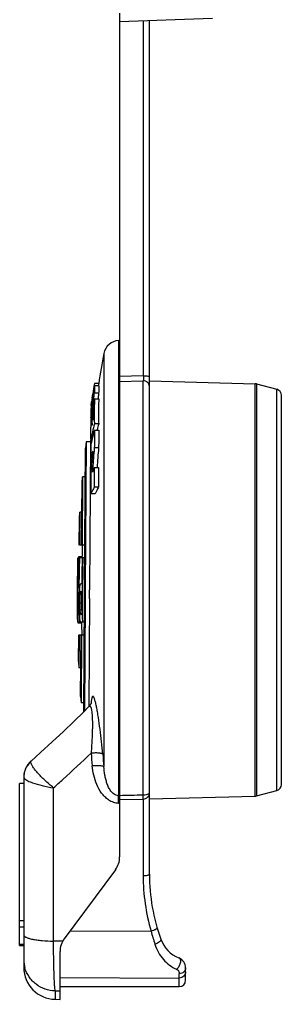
# Model space of a CAD drawing. Header units: millimetres. Extents: x 0 to 420, y 0 to 297.
# Drawn here: x 192.7 to 211.1, y 137.5 to 206.5 of the extents above; entities that cross this region are included whole.
import ezdxf

# ---------------------------------------------------------------- set-up
doc = ezdxf.new("R2010")
doc.units = ezdxf.units.MM
doc.header["$LTSCALE"] = 23.1
doc.layers.get('0').update_dxf_attribs({"linetype": 'CONTINUOUS'})
doc.layers.add('_24_IMPORT', color=7, linetype='CONTINUOUS')

msp = doc.modelspace()

# ---------------------------------------------------------------- linework, layer by layer
at = {"color": 7}
for p, q in [((192.95, 152.731), (192.65, 152.731)), ((192.65, 141.338), (192.65, 152.731)), ((192.65, 141.338), (192.95, 141.338))]:
    msp.add_line(p, q, dxfattribs=at)
at = {"color": 9}
for p, q in [((192.65, 143.099), (192.95, 143.099)), ((192.65, 142.651), (192.95, 142.651)), ((192.65, 141.428), (192.95, 141.428))]:
    msp.add_line(p, q, dxfattribs=at)
at = {"layer": '_24_IMPORT', "color": 7}
for p, q in [((199.7, 255.368), (199.7, 147.559)), ((199.7, 206.317), (206.249, 206.546)), ((201.8, 146.355), (201.8, 206.391)), ((199.622, 183.89), (199.7, 183.896)), ((197.891, 180.676), (197.802, 180.11)), ((197.922, 180.866), (197.884, 180.635)), ((198.224, 180.692), (197.92, 180.692)), ((197.922, 180.867), (197.922, 180.866)), ((198.226, 180.866), (197.922, 180.866)), ((198.226, 180.867), (198.198, 180.696)), ((198.22, 180.832), (198.199, 180.696)), ((198.226, 180.867), (198.22, 180.832)), ((201.8, 181.043), (209.247, 180.848)), ((209.352, 180.833), (210.766, 180.454)), ((197.802, 180.11), (197.746, 179.738)), ((197.768, 179.859), (197.812, 180.138)), ((197.815, 180.019), (197.779, 179.795)), ((197.82, 180.188), (197.812, 180.138)), ((197.854, 180.019), (197.815, 180.019)), ((211.1, 152.666), (211.1, 180.019)), ((197.685, 179.309), (197.726, 179.583)), ((197.685, 178.937), (197.727, 179.198)), ((197.685, 179.193), (197.727, 179.193)), ((197.735, 179.661), (197.715, 179.526)), ((197.749, 179.603), (197.725, 179.449)), ((197.746, 179.729), (197.735, 179.661)), ((197.81, 179.334), (197.789, 179.212)), ((197.793, 179.594), (197.815, 179.726)), ((197.857, 179.334), (197.81, 179.334)), ((197.924, 179.772), (198.228, 179.772)), ((197.683, 178.418), (197.724, 178.649)), ((197.713, 179.107), (197.685, 179.107)), ((197.746, 178.97), (197.685, 178.611)), ((197.685, 178.611), (197.717, 178.611)), ((197.687, 179.177), (197.686, 179.133)), ((197.695, 179.106), (197.686, 179.048)), ((197.686, 179.048), (197.703, 179.048)), ((197.686, 178.973), (197.686, 178.943)), ((197.745, 178.631), (197.744, 178.492)), ((197.745, 178.766), (197.775, 178.766)), ((197.822, 178.677), (197.821, 178.548)), ((197.823, 179.058), (197.822, 178.677)), ((197.823, 179.058), (197.851, 179.058)), ((197.775, 178.19), (197.773, 178.437)), ((197.775, 178.062), (197.775, 178.19)), ((197.917, 178.319), (197.917, 178.286)), ((197.917, 178.288), (197.92, 178.016)), ((198.224, 178.016), (197.92, 178.016)), ((197.92, 177.585), (198.224, 177.585)), ((198.128, 177.607), (198.123, 177.585)), ((197.347, 176.768), (197.28, 166.343)), ((197.347, 176.768), (197.295, 176.318)), ((197.649, 176.768), (197.347, 176.768)), ((197.649, 176.768), (197.582, 166.343)), ((197.681, 177.035), (197.649, 176.768)), ((197.762, 176.947), (197.682, 176.947)), ((197.231, 166.343), (197.295, 176.318)), ((198.22, 176.326), (197.916, 176.326)), ((197.679, 175.645), (197.766, 175.645)), ((197.7, 174.877), (197.677, 174.586)), ((197.779, 174.619), (197.8, 174.675)), ((197.913, 174.957), (198.217, 174.957)), ((197.021, 169.493), (197.049, 173.843)), ((197.049, 173.843), (197.089, 174.293)), ((197.089, 174.293), (197.058, 169.493)), ((197.282, 174.293), (197.089, 174.293)), ((197.976, 173.092), (197.673, 173.092)), ((198.214, 173.581), (197.91, 173.581)), ((196.868, 171.368), (196.896, 171.818)), ((196.896, 171.818), (196.881, 169.493)), ((197.036, 171.818), (196.896, 171.818)), ((196.856, 169.493), (196.868, 171.368)), ((197.021, 169.493), (196.881, 169.493)), ((197.252, 169.493), (197.058, 169.493)), ((197.075, 169.49), (197.072, 169.43)), ((196.847, 168.593), (196.772, 168.593)), ((197.043, 168.669), (196.809, 168.669)), ((197.246, 168.593), (196.87, 168.593)), ((196.771, 166.632), (196.773, 166.619)), ((196.95, 166.232), (197.022, 166.232)), ((197.027, 166.763), (196.955, 166.763)), ((197.022, 166.232), (197.022, 166.143)), ((196.762, 166.079), (196.804, 166.079)), ((197.176, 157.765), (197.228, 165.743)), ((197.276, 165.621), (197.226, 157.821)), ((197.277, 165.743), (197.276, 165.621)), ((197.578, 165.743), (197.53, 158.133)), ((196.723, 164.093), (196.928, 164.093)), ((196.81, 164.59), (196.764, 164.59)), ((197.028, 164.624), (196.956, 164.624)), ((196.967, 164.093), (197.217, 164.093)), ((197.014, 164.016), (196.775, 164.016)), ((196.804, 161.318), (196.816, 163.193)), ((196.841, 163.193), (196.826, 160.868)), ((196.841, 163.193), (196.981, 163.193)), ((196.953, 158.843), (196.981, 163.193)), ((197.018, 163.193), (196.987, 158.393)), ((197.018, 163.193), (197.211, 163.193)), ((197.034, 163.224), (197.035, 163.194)), ((196.804, 161.318), (196.826, 160.868)), ((196.966, 160.868), (196.826, 160.868)), ((196.953, 158.843), (196.987, 158.393)), ((197.181, 158.393), (196.987, 158.393)), ((197.536, 158.133), (197.539, 158.136)), ((194.954, 155.656), (194.124, 154.902)), ((194.124, 154.902), (193.46, 154.31)), ((193.127, 153.896), (193.051, 153.73)), ((193.222, 154.051), (193.127, 153.896)), ((193.335, 154.193), (193.222, 154.051)), ((193.456, 154.313), (193.335, 154.193)), ((193.459, 154.309), (193.46, 154.31)), ((192.962, 153.376), (192.95, 153.19)), ((192.95, 153.186), (192.95, 153.19)), ((192.95, 153.176), (192.95, 139.798)), ((192.996, 153.559), (192.961, 153.374)), ((201.8, 152.051), (201.8, 152.056)), ((201.8, 152.056), (201.8, 152.054)), ((201.799, 152.036), (201.8, 152.051)), ((201.8, 151.642), (209.247, 151.837)), ((209.352, 151.852), (210.766, 152.231)), ((199.405, 146.665), (195.795, 141.802)), ((195.5, 137.543), (195.5, 140.908)), ((204.35, 138.893), (204.35, 139.76)), ((195.5, 138.443), (203.9, 138.443)), ((195.161, 137.548), (195.5, 137.543))]:
    msp.add_line(p, q, dxfattribs=at)
at = {"layer": '_24_IMPORT', "color": 9}
for p, q in [((201.389, 181.406), (201.389, 206.376)), ((199.622, 183.89), (199.622, 151.869)), ((198.594, 182.974), (198.594, 153.919)), ((201.389, 181.406), (199.7, 181.357)), ((199.7, 181.002), (201.362, 181.047)), ((201.362, 151.912), (201.362, 181.047)), ((209.247, 151.837), (209.247, 180.848)), ((209.352, 180.833), (209.352, 151.852)), ((198.22, 180.178), (197.916, 180.178)), ((210.766, 152.231), (210.766, 180.454)), ((196.761, 167.656), (196.823, 167.656)), ((196.812, 167.038), (196.761, 167.038)), ((196.81, 166.737), (196.766, 166.737)), ((196.807, 166.619), (196.773, 166.619)), ((196.804, 165.726), (196.736, 165.726)), ((196.804, 165.996), (196.744, 165.996)), ((197.022, 165.412), (196.891, 165.412)), ((197.022, 166.017), (196.904, 166.017)), ((196.804, 165.32), (196.734, 165.32)), ((196.807, 164.796), (196.743, 164.796)), ((197.024, 164.931), (196.902, 164.931)), ((197.028, 164.666), (196.924, 164.666)), ((195.043, 141.641), (195.043, 152.424)), ((199.7, 151.597), (201.359, 151.637)), ((201.359, 151.637), (201.358, 146.247)), ((201.8, 152.054), (201.798, 152.044)), ((199.622, 151.354), (199.7, 151.351)), ((196.211, 142.361), (201.917, 142.338)), ((195.69, 141.639), (195.043, 141.641)), ((195.5, 139.088), (203.9, 139.047)), ((203.9, 138.443), (203.9, 139.047)), ((195.161, 138.135), (195.5, 138.135)), ((195.161, 138.135), (195.161, 137.548))]:
    msp.add_line(p, q, dxfattribs=at)
at = {"layer": '_24_IMPORT', "color": 7}
for points in [[(197.536, 158.133), (197.174, 157.771), (196.479, 157.091)], [(197.715, 158.427), (197.716, 158.432), (197.713, 158.421), (197.704, 158.395), (197.686, 158.353), (197.658, 158.3), (197.618, 158.239), (197.562, 158.169), (197.535, 158.14)], [(196.479, 157.091), (195.739, 156.385), (194.954, 155.656)], [(193.456, 154.313), (193.344, 154.203), (193.229, 154.061), (193.131, 153.904), (193.053, 153.736), (192.995, 153.555)]]:
    msp.add_lwpolyline(points, dxfattribs=at)
for centre, radius, start, end in [((199.7, 182.768), 1.125, 94, 169.42843), ((290.928, 165.742), 93.928, 169.42846, 170.73373), ((209.236, 180.398), 0.45, 75, 88.5), ((191.994, 180.493), 5.931, 356.95634, 357.46481), ((210.65, 180.019), 0.45, 0, 75), ((284.901, 166.5), 88.153, 171.50279, 171.63543), ((278.712, 166.84), 81.963, 171.15093, 171.33194), ((283.633, 166.587), 86.885, 171.21324, 171.39766), ((272.316, 167.055), 75.571, 170.44937, 170.75331), ((265.603, 167.261), 68.859, 170.00468, 170.20919), ((278.737, 166.836), 81.988, 170.90564, 171.04162), ((195.028, 180.211), 2.829, 350.13437, 350.51769), ((189.552, 180.768), 8.383, 351.55858, 352.4652), ((255.867, 168.221), 59.082, 168.72586, 169.06576), ((187.085, 181.098), 10.872, 352.4458, 353.48809), ((243.604, 178.795), 45.69, 179.49508, 179.66906), ((241.436, 178.819), 43.522, 179.12163, 179.50253), ((235.427, 178.916), 37.513, 178.69147, 179.12762), ((237.997, 178.866), 39.779, 178.69397, 179.54643), ((196.42, 179.165), 1.267, 357.3994, 358.57784), ((180.145, 178.834), 17.541, 0.17096, 0.33639), ((217.921, 178.727), 20.236, 180.32719, 180.46601), ((184.965, 179.035), 12.721, 359.71925, 0.05604), ((226.403, 178.798), 28.718, 180.46939, 180.69351), ((260.076, 178.021), 62.334, 179.56697, 179.82287), ((165.77, 178.839), 31.975, 359.62678, 359.86832), ((221.035, 178.532), 23.262, 179.6329, 180.2338), ((217.92, 178.542), 20.147, 179.25144, 179.60314), ((254.596, 168.082), 57.824, 169.05742, 169.31265), ((228.862, 178.734), 31.013, 179.5839, 180.22361), ((226.684, 178.725), 28.835, 180.22314, 180.59128), ((240.746, 178.811), 42.832, 179.66888, 179.87167), ((237.31, 178.818), 39.396, 179.87067, 180.29515), ((246.515, 178.881), 48.601, 180.31285, 180.66155), ((235.399, 177.829), 37.72, 179.71061, 180.0657), ((229.547, 177.842), 31.869, 179.30224, 179.68001), ((243.791, 177.677), 46.113, 179.07954, 179.31272), ((201.748, 178.431), 4.061, 179.72695, 179.89491), ((230.625, 178.157), 32.883, 179.90212, 180.43681), ((245.312, 168.177), 48.554, 168.25288, 168.44023), ((230.35, 170.196), 33.36, 166.44133, 167.41151), ((248.614, 167.752), 51.874, 168.12395, 168.28552), ((231.912, 169.87), 34.659, 166.40576, 167.10148), ((234.211, 168.256), 37.471, 165.58387, 167.12931), ((386.933, 176.013), 189.253, 179.82144, 180.01616), ((225.681, 168.273), 28.956, 164.3045, 165.25121), ((149.306, 175.98), 48.374, 359.6022, 359.97563), ((290.086, 168.046), 92.54, 174.8666, 175.7571), ((289.596, 168.087), 91.746, 174.8477, 175.7059), ((535.864, 173.092), 338.191, 179.74693, 180.00002), ((315.355, 166.165), 117.879, 175.75387, 175.88736), ((213.189, 168.694), 16.509, 157.70744, 158.76187), ((290.925, 165.743), 93.925, 177.75027, 178.26119), ((290.925, 165.743), 94.217, 178.26657, 181.00346), ((290.925, 165.743), 94.122, 178.26482, 179.48152), ((290.925, 165.743), 94.098, 178.26439, 181.00473), ((290.925, 165.743), 93.904, 178.26079, 179.37731), ((290.925, 165.743), 93.863, 178.26004, 181.00724), ((250.538, 167.369), 53.778, 179.69425, 180.25475), ((235.257, 167.191), 38.514, 179.73739, 180.2254), ((227.372, 167.163), 30.629, 180.23113, 180.41142), ((219.905, 167.103), 23.162, 180.39493, 180.82274), ((237.067, 167.325), 40.307, 180.27733, 180.40903), ((214.992, 165.723), 18.269, 178.73012, 178.87993), ((210.676, 165.819), 13.952, 178.53979, 178.73102), ((197.955, 166.368), 1.217, 173.79108, 174.73848), ((204.524, 166.883), 7.779, 180.82883, 181.1249), ((197.578, 166.409), 0.838, 172.57999, 173.80351), ((204.391, 166.881), 7.646, 181.12621, 181.41607), ((204.296, 166.878), 7.551, 181.41458, 181.98108), ((204.428, 166.882), 7.683, 181.97969, 182.2491), ((204.509, 166.886), 7.764, 182.25018, 182.51383), ((200.7, 166.87), 3.937, 181.45492, 181.94887), ((201.451, 166.897), 4.688, 181.96623, 182.24114), ((197.522, 166.699), 0.754, 184.17468, 185.11121), ((210.709, 165.676), 13.846, 177.35969, 178.53029), ((207.124, 165.832), 10.258, 177.01486, 177.30586), ((290.925, 165.743), 93.904, 179.75583, 180.68276), ((220.24, 165.627), 23.517, 178.89591, 179.32961), ((214.81, 165.471), 18.076, 179.1926, 179.58578), ((219.206, 165.438), 22.472, 179.58266, 180.11263), ((209.512, 165.546), 12.778, 178.92932, 179.19436), ((206.118, 165.61), 9.383, 178.60807, 178.93629), ((199.581, 165.817), 2.842, 176.98669, 177.71218), ((198.362, 165.882), 1.622, 175.99335, 177.04699), ((290.925, 165.743), 94.122, 179.79545, 180.70173), ((201.189, 165.752), 4.293, 176.45128, 177.43884), ((199.252, 165.873), 2.353, 175.35301, 176.48206), ((228.093, 165.358), 31.37, 180.91968, 181.30547), ((223.133, 165.439), 26.399, 180.09842, 180.2575), ((222.96, 165.437), 26.226, 180.25455, 180.482), ((218.315, 165.396), 21.581, 180.47773, 180.98146), ((212.703, 165.316), 15.839, 181.93635, 182.25917), ((203.021, 165.205), 6.126, 182.56599, 183.17579), ((222.618, 165.234), 25.894, 181.30763, 181.43148), ((290.926, 165.743), 93.926, 181.00658, 181.53637), ((210.65, 152.666), 0.45, 285, 360), ((209.236, 152.287), 0.45, 271.5, 285), ((198.2, 147.559), 1.5, 323.41985, 360), ((215.3, 146.355), 13.5, 180, 199.79778), ((197, 140.908), 1.5, 143.42031, 179.9972), ((204.715, 142.545), 2.25, 199.79778, 248.18271), ((203.6, 139.76), 0.75, 360, 68.18271), ((195.2, 139.798), 2.25, 180, 269), ((203.9, 138.893), 0.45, 270, 360)]:
    msp.add_arc(centre, radius, start, end, dxfattribs=at)
at = {"layer": '_24_IMPORT', "color": 9}
for centre, radius, start, end in [((201.808, 158.055), 4.132, 174.76602, 175.75646), ((286.959, 163.133), 89.655, 185.29371, 185.86161), ((286.951, 162.99), 88.821, 185.29367, 185.86157), ((194.42, 153.154), 1.476, 131.81783, 139.74972), ((194.375, 153.175), 1.425, 171.86077, 179.42435), ((194.358, 153.176), 1.408, 179.44036, 179.99991), ((195.185, 151.701), 4.44, 1.26226, 2.16377), ((192.723, 151.646), 6.902, 359.9241, 1.2699), ((189.166, 151.64), 10.459, 358.97054, 359.98447), ((201.356, 152.09), 0.456, 313.70221, 320.58888), ((186.838, 151.674), 12.788, 358.56431, 359.0044), ((215.308, 146.247), 13.95, 180.0001, 196.27328), ((218.283, 146.618), 16.916, 194.65453, 197.85674), ((195.053, 140.339), 2.103, 180.02716, 187.67281), ((195.121, 140.348), 2.172, 187.67549, 195.1547), ((123.2, 139.702), 80.702, 359.5348, 359.74991)]:
    msp.add_arc(centre, radius, start, end, dxfattribs=at)
for points, knots in [([(201.389, 181.406), (201.387, 181.338), (201.38, 181.218), (201.369, 181.098), (201.362, 181.047)], [0, 0, 0, 0, 0.570787, 1, 1, 1, 1]), ([(201.389, 181.406), (201.442, 181.405), (201.541, 181.401), (201.667, 181.387), (201.75, 181.368), (201.79, 181.35), (201.8, 181.337), (201.8, 181.332)], [0, 0, 0, 0, 0.374774, 0.688771, 0.90065, 0.962923, 1, 1, 1, 1]), ([(201.8, 180.667), (201.8, 180.716), (201.775, 180.818), (201.677, 180.943), (201.531, 181.025), (201.419, 181.046), (201.362, 181.047)], [0, 0, 0, 0, 0.23066, 0.47284, 0.730983, 1, 1, 1, 1]), ([(198.509, 154.795), (198.482, 155.087), (198.423, 155.671), (198.324, 156.532), (198.229, 157.228), (198.144, 157.747), (198.081, 158.086), (198.027, 158.339), (197.982, 158.513), (197.951, 158.618), (197.922, 158.705), (197.893, 158.772), (197.866, 158.818), (197.84, 158.847), (197.809, 158.856), (197.783, 158.837), (197.764, 158.804), (197.746, 158.757), (197.73, 158.695), (197.715, 158.619), (197.703, 158.53), (197.696, 158.466), (197.693, 158.432)], [0, 0, 0, 0, 0.191255, 0.382568, 0.565267, 0.6495, 0.725428, 0.790467, 0.81811, 0.842084, 0.8621, 0.877915, 0.889469, 0.897286, 0.902698, 0.908381, 0.916411, 0.927391, 0.941376, 0.958257, 0.977864, 1, 1, 1, 1]), ([(197.539, 158.136), (197.547, 158.144), (197.563, 158.157), (197.589, 158.168), (197.617, 158.165), (197.641, 158.145), (197.661, 158.113), (197.679, 158.068), (197.696, 158.01), (197.717, 157.909), (197.738, 157.756), (197.757, 157.548), (197.771, 157.314), (197.78, 157.062), (197.782, 156.798), (197.775, 156.433), (197.757, 155.971), (197.727, 155.416), (197.701, 155.045), (197.686, 154.861)], [0, 0, 0, 0, 0.009702, 0.017646, 0.024795, 0.032967, 0.043755, 0.057846, 0.075483, 0.09664, 0.148425, 0.210605, 0.280113, 0.354441, 0.432041, 0.511746, 0.674257, 0.837928, 1, 1, 1, 1]), ([(195.043, 152.424), (195.267, 152.624), (196.159, 153.424), (197.038, 154.239), (197.686, 154.861)], [0, 0, 0, 0, 0.250111, 1, 1, 1, 1]), ([(198.509, 154.795), (198.499, 154.806), (198.467, 154.823), (198.407, 154.842), (198.325, 154.857), (198.18, 154.873), (197.964, 154.877), (197.783, 154.869), (197.686, 154.861)], [0, 0, 0, 0, 0.051621, 0.127257, 0.226978, 0.349314, 0.650902, 1, 1, 1, 1]), ([(193.294, 154.108), (193.206, 154.005), (193.06, 153.774), (192.983, 153.51), (192.964, 153.377)], [0, 0, 0, 0, 0.50128, 1, 1, 1, 1]), ([(195.043, 152.424), (194.834, 152.595), (194.533, 152.857), (194.162, 153.218), (193.919, 153.476), (193.716, 153.715), (193.564, 153.927), (193.476, 154.084), (193.441, 154.19), (193.435, 154.235), (193.436, 154.254)], [0, 0, 0, 0, 0.327919, 0.484394, 0.629564, 0.758086, 0.864953, 0.945914, 0.976211, 1, 1, 1, 1]), ([(193.436, 154.254), (193.437, 154.267), (193.44, 154.288), (193.45, 154.307), (193.456, 154.313)], [0, 0, 0, 0, 0.590806, 1, 1, 1, 1]), ([(197.772, 153.977), (197.869, 153.985), (198.05, 153.995), (198.266, 153.993), (198.411, 153.979), (198.492, 153.965), (198.553, 153.947), (198.585, 153.929), (198.594, 153.919)], [0, 0, 0, 0, 0.349544, 0.651288, 0.773583, 0.873182, 0.948624, 1, 1, 1, 1]), ([(198.925, 151.584), (198.828, 151.646), (198.646, 151.791), (198.346, 152.139), (198.071, 152.646), (197.867, 153.3), (197.795, 153.751), (197.772, 153.977)], [0, 0, 0, 0, 0.126537, 0.25189, 0.501906, 0.751234, 1, 1, 1, 1]), ([(199.622, 151.869), (199.567, 151.872), (199.459, 151.892), (199.313, 151.967), (199.189, 152.07), (199.05, 152.227), (198.918, 152.45), (198.804, 152.735), (198.721, 153.026), (198.641, 153.42), (198.608, 153.719), (198.594, 153.919)], [0, 0, 0, 0, 0.066583, 0.132451, 0.197497, 0.261589, 0.387295, 0.511036, 0.633807, 0.756122, 1, 1, 1, 1]), ([(192.95, 153.176), (192.95, 153.171), (192.952, 153.151), (192.96, 153.131), (192.968, 153.118)], [0, 0, 0, 0, 0.231179, 1, 1, 1, 1]), ([(192.968, 153.118), (192.971, 153.112), (192.986, 153.089), (193.005, 153.069), (193.02, 153.055)], [0, 0, 0, 0, 0.223258, 1, 1, 1, 1]), ([(193.02, 153.055), (193.047, 153.03), (193.114, 152.98), (193.29, 152.882), (193.444, 152.821), (193.555, 152.781)], [0, 0, 0, 0, 0.183197, 0.412975, 1, 1, 1, 1]), ([(193.555, 152.781), (193.779, 152.7), (194.272, 152.564), (194.774, 152.467), (195.043, 152.424)], [0, 0, 0, 0, 0.466486, 1, 1, 1, 1]), ([(201.358, 151.637), (201.357, 151.663), (201.355, 151.754), (201.354, 151.846), (201.353, 151.911)], [0, 0, 0, 0, 0.28356, 1, 1, 1, 1]), ([(201.359, 151.637), (201.418, 151.638), (201.533, 151.661), (201.631, 151.724), (201.671, 151.761)], [0, 0, 0, 0, 0.520351, 1, 1, 1, 1]), ([(201.719, 151.973), (201.672, 151.952), (201.553, 151.922), (201.432, 151.913), (201.362, 151.911)], [0, 0, 0, 0, 0.424582, 1, 1, 1, 1]), ([(201.708, 151.801), (201.736, 151.835), (201.78, 151.91), (201.797, 151.994), (201.799, 152.036)], [0, 0, 0, 0, 0.511122, 1, 1, 1, 1]), ([(201.798, 152.044), (201.794, 152.03), (201.77, 152), (201.738, 151.982), (201.719, 151.973)], [0, 0, 0, 0, 0.404869, 1, 1, 1, 1]), ([(198.925, 151.584), (199.03, 151.517), (199.253, 151.407), (199.499, 151.358), (199.622, 151.354)], [0, 0, 0, 0, 0.502516, 1, 1, 1, 1]), ([(201.358, 146.247), (201.414, 146.247), (201.52, 146.253), (201.624, 146.268), (201.671, 146.28)], [0, 0, 0, 0, 0.539069, 1, 1, 1, 1]), ([(201.671, 146.28), (201.689, 146.284), (201.723, 146.294), (201.768, 146.313), (201.8, 146.337), (201.8, 146.355)], [0, 0, 0, 0, 0.367909, 0.65619, 1, 1, 1, 1]), ([(192.95, 142.07), (192.95, 142.056), (192.959, 142.025), (192.992, 141.985), (193.043, 141.946), (193.112, 141.909), (193.199, 141.873), (193.347, 141.823), (193.468, 141.795), (193.554, 141.777)], [0, 0, 0, 0, 0.059242, 0.130644, 0.220844, 0.332519, 0.466512, 0.622777, 1, 1, 1, 1]), ([(202.341, 142.572), (202.346, 142.554), (202.319, 142.52), (202.278, 142.488), (202.225, 142.456), (202.16, 142.425), (202.057, 142.382), (201.974, 142.354), (201.917, 142.338)], [0, 0, 0, 0, 0.111799, 0.207568, 0.329958, 0.476416, 0.641322, 1, 1, 1, 1]), ([(193.554, 141.777), (193.659, 141.756), (193.884, 141.719), (194.38, 141.664), (194.772, 141.645), (195.043, 141.641)], [0, 0, 0, 0, 0.21378, 0.457409, 1, 1, 1, 1]), ([(195.161, 138.135), (195.151, 138.195), (195.135, 138.344), (195.115, 138.611), (195.097, 138.961), (195.074, 139.571), (195.053, 140.473), (195.045, 141.232), (195.043, 141.641)], [0, 0, 0, 0, 0.051492, 0.128414, 0.228659, 0.351218, 0.649972, 1, 1, 1, 1]), ([(202.598, 141.783), (202.603, 141.77), (202.605, 141.738), (202.587, 141.69), (202.552, 141.64), (202.479, 141.57), (202.355, 141.494), (202.242, 141.449), (202.181, 141.431)], [0, 0, 0, 0, 0.071807, 0.156158, 0.258884, 0.381084, 0.674809, 1, 1, 1, 1]), ([(202.181, 141.431), (202.247, 141.226), (202.416, 140.84), (202.77, 140.339), (203.203, 139.936), (203.539, 139.738), (203.715, 139.66)], [0, 0, 0, 0, 0.268468, 0.519439, 0.759842, 1, 1, 1, 1]), ([(203.879, 140.456), (203.901, 140.447), (203.943, 140.408), (203.975, 140.323), (203.985, 140.216), (203.97, 140.093), (203.931, 139.966), (203.873, 139.845), (203.802, 139.74), (203.745, 139.682), (203.715, 139.66)], [0, 0, 0, 0, 0.079752, 0.176894, 0.295527, 0.433273, 0.582997, 0.733838, 0.875868, 1, 1, 1, 1]), ([(195.161, 138.135), (194.919, 138.139), (194.435, 138.228), (193.894, 138.518), (193.535, 138.841), (193.238, 139.218), (193.087, 139.551), (193.025, 139.781)], [0, 0, 0, 0, 0.251712, 0.502576, 0.627615, 0.752279, 1, 1, 1, 1]), ([(203.715, 139.66), (203.751, 139.643), (203.813, 139.599), (203.883, 139.492), (203.902, 139.404), (203.902, 139.35)], [0, 0, 0, 0, 0.318489, 0.577655, 1, 1, 1, 1]), ([(204.35, 139.487), (204.35, 139.43), (204.326, 139.314), (204.226, 139.167), (204.076, 139.071), (203.958, 139.047), (203.9, 139.047)], [0, 0, 0, 0, 0.24747, 0.496415, 0.747481, 1, 1, 1, 1]), ([(204.35, 139.76), (204.35, 139.706), (204.325, 139.597), (204.225, 139.461), (204.076, 139.372), (203.96, 139.35), (203.902, 139.35)], [0, 0, 0, 0, 0.239102, 0.484652, 0.739268, 1, 1, 1, 1])]:
    msp.add_open_spline(points, degree=3, knots=knots, dxfattribs=at)
at = {"layer": '_24_IMPORT', "color": 7}
for points, knots in [([(197.884, 180.567), (197.88, 180.543), (197.857, 180.417), (197.836, 180.291), (197.82, 180.188)], [0, 0, 0, 0, 0.189677, 1, 1, 1, 1]), ([(197.898, 180.633), (197.897, 180.63), (197.892, 180.607), (197.888, 180.585), (197.884, 180.567)], [0, 0, 0, 0, 0.170048, 1, 1, 1, 1]), ([(197.898, 180.633), (197.9, 180.642), (197.904, 180.657), (197.91, 180.676), (197.914, 180.686), (197.918, 180.692), (197.92, 180.692)], [0, 0, 0, 0, 0.426864, 0.729368, 0.914974, 1, 1, 1, 1]), ([(197.92, 180.692), (197.921, 180.692), (197.924, 180.688), (197.926, 180.676), (197.929, 180.65), (197.93, 180.609), (197.93, 180.554), (197.928, 180.487), (197.925, 180.378), (197.922, 180.291), (197.919, 180.231)], [0, 0, 0, 0, 0.008085, 0.024019, 0.082273, 0.173342, 0.293447, 0.43896, 0.607018, 1, 1, 1, 1]), ([(198.224, 180.692), (198.225, 180.692), (198.228, 180.688), (198.231, 180.675), (198.233, 180.645), (198.234, 180.599), (198.233, 180.538), (198.232, 180.464), (198.227, 180.342), (198.224, 180.246), (198.22, 180.178)], [0, 0, 0, 0, 0.007889, 0.023862, 0.082424, 0.17373, 0.29373, 0.438654, 0.605586, 1, 1, 1, 1]), ([(197.815, 180.019), (197.821, 180.052), (197.829, 180.098), (197.839, 180.154), (197.845, 180.183), (197.85, 180.204), (197.854, 180.218), (197.857, 180.227), (197.859, 180.231), (197.86, 180.232)], [0, 0, 0, 0, 0.465788, 0.640322, 0.775416, 0.873932, 0.94075, 0.981051, 1, 1, 1, 1]), ([(197.864, 180.171), (197.865, 180.155), (197.862, 180.109), (197.855, 180.024), (197.841, 179.899), (197.828, 179.802), (197.818, 179.745)], [0, 0, 0, 0, 0.118163, 0.316725, 0.596582, 1, 1, 1, 1]), ([(197.861, 180.232), (197.862, 180.232), (197.864, 180.223), (197.864, 180.213), (197.865, 180.194), (197.864, 180.18), (197.864, 180.171)], [0, 0, 0, 0, 0.085686, 0.292694, 0.602759, 1, 1, 1, 1]), ([(197.887, 179.865), (197.894, 179.925), (197.905, 180.029), (197.914, 180.133), (197.916, 180.178)], [0, 0, 0, 0, 0.573715, 1, 1, 1, 1]), ([(198.22, 180.178), (198.217, 180.121), (198.204, 179.986), (198.189, 179.851), (198.18, 179.772)], [0, 0, 0, 0, 0.418901, 1, 1, 1, 1]), ([(197.81, 179.334), (197.813, 179.349), (197.826, 179.417), (197.836, 179.485), (197.844, 179.537)], [0, 0, 0, 0, 0.221092, 1, 1, 1, 1]), ([(197.85, 178.959), (197.85, 178.999), (197.851, 179.156), (197.855, 179.312), (197.857, 179.428)], [0, 0, 0, 0, 0.256417, 1, 1, 1, 1]), ([(198.219, 179.18), (198.218, 178.993), (198.217, 178.605), (198.222, 178.217), (198.224, 178.016)], [0, 0, 0, 0, 0.484212, 1, 1, 1, 1]), ([(197.685, 178.611), (197.686, 178.637), (197.686, 178.729), (197.686, 178.821), (197.686, 178.887)], [0, 0, 0, 0, 0.282804, 1, 1, 1, 1]), ([(197.821, 178.548), (197.821, 178.527), (197.821, 178.439), (197.821, 178.351), (197.821, 178.284)], [0, 0, 0, 0, 0.242632, 1, 1, 1, 1]), ([(197.682, 176.947), (197.682, 177.023), (197.68, 177.302), (197.678, 177.582), (197.678, 177.786)], [0, 0, 0, 0, 0.268935, 1, 1, 1, 1]), ([(197.793, 177.466), (197.783, 177.424), (197.745, 177.251), (197.708, 177.078), (197.682, 176.947)], [0, 0, 0, 0, 0.246122, 1, 1, 1, 1]), ([(197.92, 177.585), (197.921, 177.386), (197.921, 176.967), (197.92, 176.547), (197.916, 176.326)], [0, 0, 0, 0, 0.473826, 1, 1, 1, 1]), ([(198.224, 177.585), (198.225, 177.386), (198.225, 176.967), (198.223, 176.547), (198.22, 176.326)], [0, 0, 0, 0, 0.473804, 1, 1, 1, 1]), ([(197.805, 176.106), (197.797, 176.005), (197.779, 175.801), (197.744, 175.392), (197.718, 175.083), (197.7, 174.877)], [0, 0, 0, 0, 0.247217, 0.496993, 1, 1, 1, 1]), ([(197.913, 174.957), (197.915, 174.735), (197.915, 174.276), (197.912, 173.818), (197.91, 173.581)], [0, 0, 0, 0, 0.484369, 1, 1, 1, 1]), ([(198.217, 174.957), (198.219, 174.735), (198.218, 174.276), (198.216, 173.818), (198.214, 173.581)], [0, 0, 0, 0, 0.484374, 1, 1, 1, 1]), ([(197.91, 173.581), (197.889, 173.542), (197.805, 173.382), (197.728, 173.217), (197.673, 173.092)], [0, 0, 0, 0, 0.244483, 1, 1, 1, 1]), ([(198.214, 173.581), (198.193, 173.542), (198.109, 173.382), (198.031, 173.217), (197.976, 173.092)], [0, 0, 0, 0, 0.244503, 1, 1, 1, 1]), ([(196.768, 168.437), (196.766, 168.372), (196.764, 168.242), (196.766, 168.047), (196.764, 167.851), (196.761, 167.721), (196.761, 167.656)], [0, 0, 0, 0, 0.249996, 0.499998, 0.749996, 1, 1, 1, 1]), ([(196.809, 168.669), (196.807, 168.669), (196.802, 168.663), (196.798, 168.649), (196.792, 168.624), (196.789, 168.605), (196.788, 168.593)], [0, 0, 0, 0, 0.083503, 0.260457, 0.559513, 1, 1, 1, 1]), ([(196.761, 167.038), (196.761, 167.014), (196.762, 166.925), (196.763, 166.836), (196.765, 166.77)], [0, 0, 0, 0, 0.264079, 1, 1, 1, 1]), ([(196.729, 166.174), (196.729, 166.194), (196.731, 166.261), (196.734, 166.329), (196.736, 166.378)], [0, 0, 0, 0, 0.286444, 1, 1, 1, 1]), ([(196.736, 166.378), (196.737, 166.388), (196.739, 166.421), (196.741, 166.455), (196.743, 166.479)], [0, 0, 0, 0, 0.291578, 1, 1, 1, 1]), ([(196.748, 166.517), (196.748, 166.52), (196.749, 166.529), (196.751, 166.538), (196.752, 166.545)], [0, 0, 0, 0, 0.283802, 1, 1, 1, 1]), ([(196.767, 166.714), (196.767, 166.707), (196.768, 166.684), (196.769, 166.661), (196.77, 166.644)], [0, 0, 0, 0, 0.281481, 1, 1, 1, 1]), ([(196.773, 166.619), (196.774, 166.612), (196.774, 166.603), (196.781, 166.594), (196.783, 166.594)], [0, 0, 0, 0, 0.751122, 1, 1, 1, 1]), ([(196.88, 166.366), (196.884, 166.433), (196.89, 166.523), (196.903, 166.629), (196.912, 166.682), (196.922, 166.72), (196.932, 166.747), (196.946, 166.763), (196.955, 166.763)], [0, 0, 0, 0, 0.483713, 0.654877, 0.782613, 0.873658, 0.935283, 1, 1, 1, 1]), ([(196.912, 166.118), (196.912, 166.114), (196.91, 166.096), (196.908, 166.078), (196.907, 166.064)], [0, 0, 0, 0, 0.228165, 1, 1, 1, 1]), ([(196.95, 166.232), (196.94, 166.232), (196.928, 166.206), (196.919, 166.169), (196.915, 166.137), (196.912, 166.118)], [0, 0, 0, 0, 0.244195, 0.532113, 1, 1, 1, 1]), ([(197.228, 165.743), (197.228, 165.792), (197.23, 165.917), (197.229, 166.117), (197.231, 166.267), (197.231, 166.343)], [0, 0, 0, 0, 0.249803, 0.624806, 1, 1, 1, 1]), ([(197.28, 166.343), (197.28, 166.293), (197.278, 166.167), (197.279, 165.967), (197.277, 165.817), (197.277, 165.743)], [0, 0, 0, 0, 0.250131, 0.625212, 1, 1, 1, 1]), ([(197.578, 165.743), (197.579, 165.792), (197.581, 165.917), (197.579, 166.117), (197.582, 166.267), (197.582, 166.343)], [0, 0, 0, 0, 0.24982, 0.624822, 1, 1, 1, 1]), ([(196.741, 165.93), (196.741, 165.923), (196.739, 165.893), (196.738, 165.862), (196.738, 165.838)], [0, 0, 0, 0, 0.226924, 1, 1, 1, 1]), ([(196.747, 166.023), (196.746, 166.021), (196.746, 166.012), (196.745, 166.003), (196.744, 165.996)], [0, 0, 0, 0, 0.223345, 1, 1, 1, 1]), ([(196.762, 166.079), (196.76, 166.079), (196.756, 166.075), (196.75, 166.056), (196.748, 166.038), (196.747, 166.023)], [0, 0, 0, 0, 0.080258, 0.241996, 1, 1, 1, 1]), ([(196.861, 165.394), (196.861, 165.448), (196.861, 165.661), (196.864, 165.873), (196.868, 166.031)], [0, 0, 0, 0, 0.254833, 1, 1, 1, 1]), ([(196.9, 165.943), (196.898, 165.902), (196.892, 165.726), (196.891, 165.549), (196.891, 165.412)], [0, 0, 0, 0, 0.231348, 1, 1, 1, 1]), ([(196.891, 165.412), (196.892, 165.371), (196.893, 165.21), (196.896, 165.049), (196.902, 164.931)], [0, 0, 0, 0, 0.25945, 1, 1, 1, 1]), ([(196.737, 165.027), (196.738, 165.006), (196.739, 164.929), (196.741, 164.852), (196.743, 164.796)], [0, 0, 0, 0, 0.270542, 1, 1, 1, 1]), ([(196.743, 164.796), (196.744, 164.781), (196.746, 164.731), (196.748, 164.681), (196.751, 164.648)], [0, 0, 0, 0, 0.317175, 1, 1, 1, 1]), ([(196.872, 164.78), (196.871, 164.83), (196.865, 165.034), (196.862, 165.239), (196.861, 165.394)], [0, 0, 0, 0, 0.242131, 1, 1, 1, 1]), ([(196.905, 164.865), (196.906, 164.848), (196.91, 164.788), (196.914, 164.729), (196.92, 164.688)], [0, 0, 0, 0, 0.300848, 1, 1, 1, 1]), ([(196.747, 164.215), (196.743, 164.267), (196.738, 164.391), (196.734, 164.515), (196.733, 164.587)], [0, 0, 0, 0, 0.420658, 1, 1, 1, 1]), ([(196.751, 164.174), (196.75, 164.177), (196.749, 164.191), (196.748, 164.205), (196.747, 164.215)], [0, 0, 0, 0, 0.222356, 1, 1, 1, 1]), ([(196.751, 164.648), (196.753, 164.634), (196.755, 164.616), (196.758, 164.596), (196.761, 164.591)], [0, 0, 0, 0, 0.694421, 1, 1, 1, 1]), ([(196.758, 164.12), (196.758, 164.123), (196.754, 164.141), (196.752, 164.159), (196.751, 164.174)], [0, 0, 0, 0, 0.187633, 1, 1, 1, 1]), ([(196.772, 164.093), (196.769, 164.093), (196.762, 164.103), (196.76, 164.113), (196.758, 164.12)], [0, 0, 0, 0, 0.293114, 1, 1, 1, 1]), ([(196.759, 164.084), (196.76, 164.07), (196.763, 164.049), (196.767, 164.027), (196.771, 164.02)], [0, 0, 0, 0, 0.651022, 1, 1, 1, 1]), ([(196.761, 164.591), (196.762, 164.591), (196.762, 164.59), (196.763, 164.59), (196.764, 164.59)], [0, 0, 0, 0, 0.578883, 1, 1, 1, 1]), ([(196.895, 164.348), (196.893, 164.373), (196.884, 164.487), (196.879, 164.602), (196.876, 164.691)], [0, 0, 0, 0, 0.219324, 1, 1, 1, 1]), ([(196.91, 164.219), (196.908, 164.228), (196.902, 164.271), (196.898, 164.314), (196.895, 164.348)], [0, 0, 0, 0, 0.212765, 1, 1, 1, 1]), ([(196.928, 164.135), (196.926, 164.14), (196.918, 164.168), (196.913, 164.196), (196.91, 164.219)], [0, 0, 0, 0, 0.186215, 1, 1, 1, 1]), ([(196.92, 164.688), (196.921, 164.686), (196.922, 164.679), (196.923, 164.671), (196.924, 164.666)], [0, 0, 0, 0, 0.278905, 1, 1, 1, 1]), ([(196.924, 164.666), (196.926, 164.657), (196.93, 164.645), (196.94, 164.629), (196.95, 164.624), (196.956, 164.624)], [0, 0, 0, 0, 0.445303, 0.689251, 1, 1, 1, 1]), ([(196.946, 164.101), (196.945, 164.103), (196.936, 164.113), (196.931, 164.125), (196.928, 164.135)], [0, 0, 0, 0, 0.183626, 1, 1, 1, 1]), ([(196.967, 164.093), (196.965, 164.093), (196.958, 164.093), (196.95, 164.097), (196.946, 164.101)], [0, 0, 0, 0, 0.229971, 1, 1, 1, 1]), ([(196.773, 164.016), (196.773, 164.016), (196.774, 164.016), (196.775, 164.016), (196.775, 164.016)], [0, 0, 0, 0, 0.5323, 1, 1, 1, 1])]:
    msp.add_open_spline(points, degree=3, knots=knots, dxfattribs=at)
for points in [[(196.753, 168.388), (196.755, 168.456), (196.757, 168.524), (196.759, 168.593)], [(196.772, 168.593), (196.771, 168.541), (196.769, 168.489), (196.768, 168.437)], [(196.771, 164.02), (196.771, 164.019), (196.772, 164.017), (196.773, 164.016)], [(199.622, 151.869), (199.648, 151.868), (199.674, 151.87), (199.7, 151.87)], [(201.353, 151.911), (200.802, 151.897), (200.251, 151.884), (199.7, 151.87)]]:
    msp.add_open_spline(points, degree=3, dxfattribs=at)

doc.saveas('drawing.dxf')
